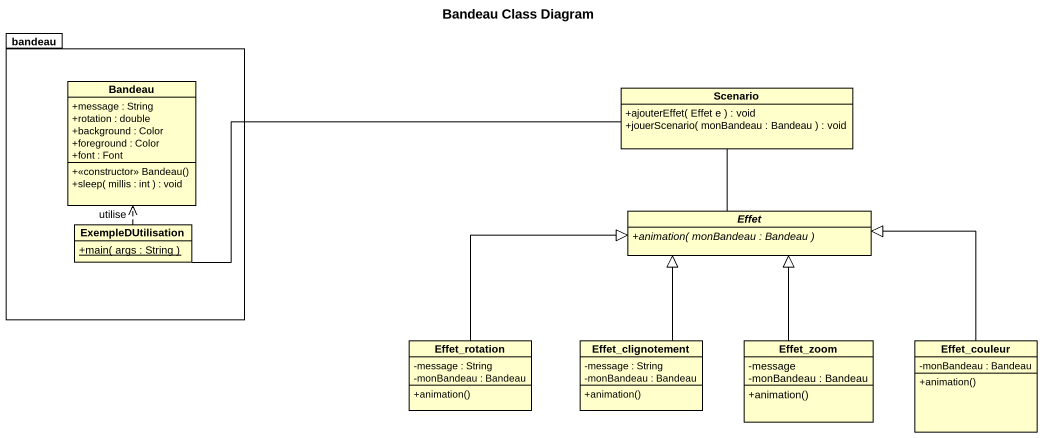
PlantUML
@startuml
title Bandeau Class Diagram
hide circle
hide empty members
skinparam classAttributeIconSize 0
package bandeau {
  class Bandeau {
    +message : String
    +rotation : double
    +background : Color
    +foreground : Color
    +font : Font
    +<<constructor>> Bandeau()
    +sleep( millis : int ) : void
  }
  class ExempleDUtilisation {
    {static} +main( args : String )
  }
}
class Scenario {
  +ajouterEffet( Effet e ) : void
  +jouerScenario( monBandeau : Bandeau ) : void
}
abstract class Effet {
  {abstract} +animation( monBandeau : Bandeau )
}
class Effet_rotation {
  -message : String
  -monBandeau : Bandeau
  +animation()
}
class Effet_clignotement {
  -message : String
  -monBandeau : Bandeau
  +animation()
}
class Effet_zoom {
  -message
  -monBandeau : Bandeau
  +animation()
}
class Effet_couleur {
  -monBandeau : Bandeau
  +animation()
}
ExempleDUtilisation .up.> Bandeau : utilise
ExempleDUtilisation -right- Scenario
Effet -up- Scenario
Effet_rotation -right-|> Effet
Effet_clignotement -up-|> Effet
Effet_zoom -up-|> Effet
Effet_couleur -up-|> Effet
@enduml
